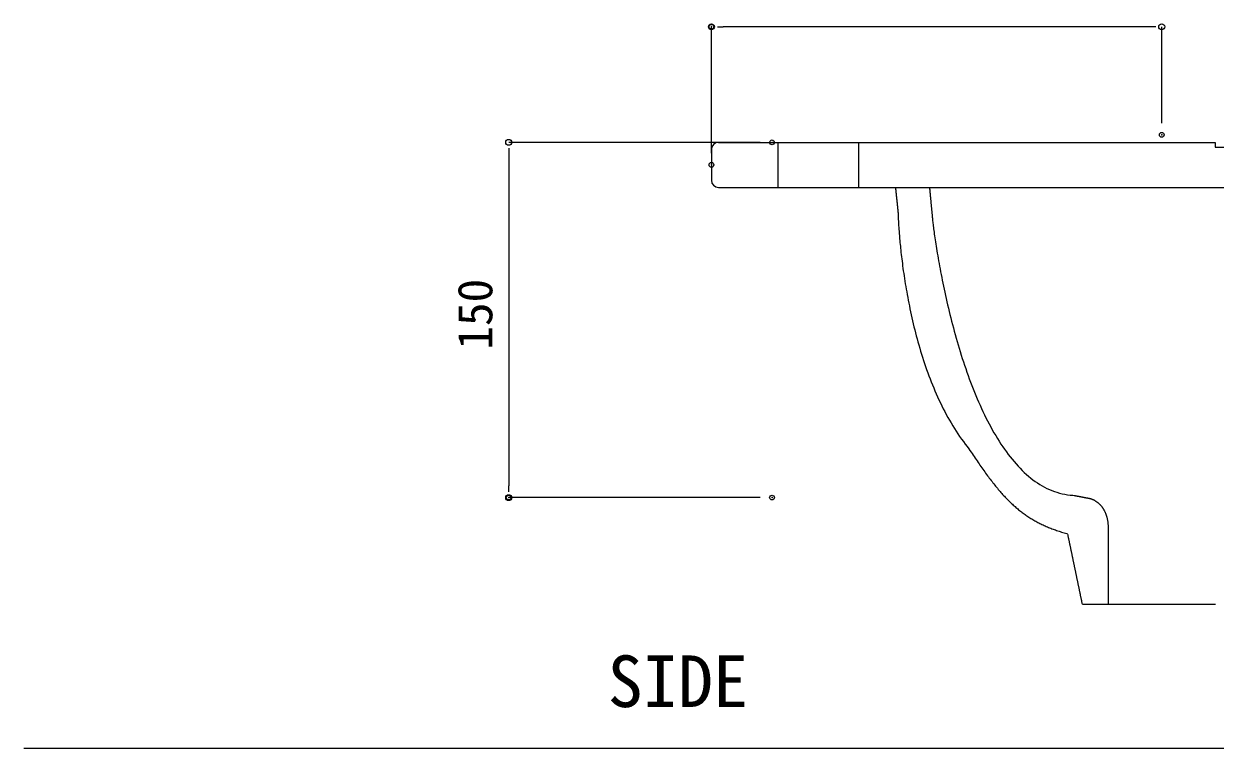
# Model space of a CAD drawing. Units: millimetres, scale not verified. Extents: x -1002 to 1010, y -687 to 676.
# Drawn here: x -1002 to -499, y -687 to -381 of the extents above; entities that cross this region are included whole.
import ezdxf
from ezdxf.enums import TextEntityAlignment as Align

# ---------------------------------------------------------------- set-up
doc = ezdxf.new("R2010")
doc.units = ezdxf.units.MM
doc.header["$LTSCALE"] = 5
doc.header["$PDMODE"] = 32
doc.header["$PDSIZE"] = 2
doc.layers.add('0-0', color=7, linetype='Continuous', lineweight=15)
doc.layers.add('F-0', color=7, linetype='Continuous', lineweight=15)
doc.styles.add('ＭＳ ゴシック', font='')
doc.styles.get('ＭＳ ゴシック').set_extended_font_data('MS Gothic')

# ---------------------------------------------------------------- blocks, each defined once
blk = doc.blocks.new('_DOT')
at = {"layer": '0-0'}
blk.add_line((-0.5, 0), (-1, 0), dxfattribs=at)
blk.add_circle((0, 0), 0.25, dxfattribs=at)
blk.add_circle((0, 0), 0.25, dxfattribs=at)

msp = doc.modelspace()

# ---------------------------------------------------------------- linework, layer by layer
at = {"layer": 'F-0'}
for p, q in [((-711.964, -435.781), (-711.964, -382.489)), ((-526.963, -382.489), (-706.964, -382.489)), ((-521.963, -423.116), (-521.963, -382.489)), ((-691.387, -431.281), (-797.507, -431.281)), ((-683.964, -431.281), (-683.964, -450.281)), ((-649.964, -431.281), (-649.964, -450.281)), ((-797.507, -436.281), (-797.507, -576.281)), ((-691.387, -581.281), (-797.507, -581.281)), ((-1002.086, -687.064), (1002.034, -687.064))]:
    msp.add_line(p, q, dxfattribs=at)
at = {"layer": 'F-0', "lineweight": 18}
for p, q in [((-708.964, -431.281), (-499.468, -431.281)), ((-711.964, -434.281), (-711.964, -447.281)), ((-708.964, -450.281), (-254.964, -450.281))]:
    msp.add_line(p, q, dxfattribs=at)
for points in [[(-519.468, -431.281), (-499.468, -431.281), (-499.468, -433.281), (-479.468, -433.281), (-479.468, -431.281), (-459.468, -431.281), (-459.468, -433.281), (-439.468, -433.281), (-439.468, -431.281), (-419.468, -431.281), (-419.468, -433.281), (-399.468, -433.281)], [(-634.298, -450.397), (-634.287, -450.531), (-634.275, -450.665), (-634.264, -450.8), (-634.252, -450.935), (-634.239, -451.071), (-634.227, -451.207), (-634.214, -451.343), (-634.202, -451.479), (-634.189, -451.616), (-634.176, -451.753), (-634.163, -451.89), (-634.149, -452.027), (-634.136, -452.165), (-634.122, -452.302), (-634.108, -452.44), (-634.094, -452.578), (-634.08, -452.716), (-634.066, -452.854), (-634.052, -452.993), (-634.037, -453.131), (-634.023, -453.269), (-634.008, -453.408), (-633.993, -453.546), (-633.979, -453.685), (-633.964, -453.824), (-633.949, -453.962), (-633.934, -454.101), (-633.919, -454.239), (-633.904, -454.377), (-633.889, -454.516), (-633.874, -454.654), (-633.859, -454.792), (-633.844, -454.93), (-633.829, -455.068), (-633.814, -455.205), (-633.798, -455.343), (-633.783, -455.48), (-633.768, -455.617), (-633.753, -455.754)], [(-619.964, -450.281), (-619.964, -450.282), (-619.964, -450.283), (-619.964, -450.284), (-619.964, -450.285), (-619.964, -450.287), (-619.963, -450.29), (-619.963, -450.293), (-619.963, -450.296), (-619.962, -450.3), (-619.962, -450.305), (-619.961, -450.31), (-619.961, -450.317), (-619.96, -450.324), (-619.959, -450.332), (-619.958, -450.341), (-619.958, -450.351), (-619.956, -450.362), (-619.955, -450.374), (-619.954, -450.388), (-619.953, -450.402), (-619.951, -450.418), (-619.95, -450.435), (-619.948, -450.453), (-619.946, -450.473), (-619.944, -450.495), (-619.942, -450.518), (-619.939, -450.542), (-619.937, -450.568), (-619.934, -450.596), (-619.931, -450.626), (-619.929, -450.657), (-619.925, -450.69), (-619.922, -450.725), (-619.919, -450.762), (-619.915, -450.801), (-619.911, -450.842), (-619.907, -450.885), (-619.903, -450.931), (-619.898, -450.978)], [(-619.898, -450.978), (-619.893, -451.028), (-619.888, -451.08), (-619.883, -451.134), (-619.878, -451.191), (-619.872, -451.251), (-619.866, -451.313), (-619.86, -451.377), (-619.854, -451.444), (-619.847, -451.514), (-619.84, -451.586), (-619.833, -451.662), (-619.826, -451.74), (-619.818, -451.821), (-619.81, -451.905), (-619.802, -451.992), (-619.793, -452.082), (-619.784, -452.175), (-619.775, -452.271), (-619.766, -452.371), (-619.756, -452.474), (-619.746, -452.58), (-619.736, -452.689), (-619.725, -452.802), (-619.714, -452.918), (-619.702, -453.038), (-619.691, -453.162), (-619.679, -453.289), (-619.666, -453.419), (-619.653, -453.554), (-619.64, -453.692), (-619.627, -453.834), (-619.613, -453.98), (-619.599, -454.13), (-619.584, -454.284), (-619.569, -454.442), (-619.554, -454.604), (-619.538, -454.771), (-619.522, -454.941), (-619.505, -455.116)], [(-633.753, -455.754), (-633.738, -455.89), (-633.723, -456.027), (-633.708, -456.163), (-633.693, -456.298), (-633.678, -456.434), (-633.664, -456.569), (-633.649, -456.704), (-633.634, -456.838), (-633.62, -456.972), (-633.605, -457.106), (-633.591, -457.239), (-633.576, -457.372), (-633.562, -457.504), (-633.548, -457.636), (-633.534, -457.768), (-633.52, -457.898), (-633.507, -458.029), (-633.493, -458.159), (-633.48, -458.288), (-633.467, -458.417), (-633.453, -458.546), (-633.441, -458.673), (-633.428, -458.8), (-633.415, -458.927), (-633.403, -459.053), (-633.391, -459.178), (-633.379, -459.303), (-633.367, -459.427), (-633.355, -459.55), (-633.344, -459.672), (-633.333, -459.794), (-633.322, -459.915), (-633.312, -460.035), (-633.301, -460.155), (-633.291, -460.273), (-633.281, -460.391), (-633.272, -460.508), (-633.262, -460.625), (-633.253, -460.74)], [(-619.505, -455.116), (-619.488, -455.295), (-619.471, -455.478), (-619.453, -455.666), (-619.435, -455.858), (-619.416, -456.055), (-619.397, -456.257), (-619.377, -456.463), (-619.357, -456.673), (-619.337, -456.889), (-619.316, -457.109), (-619.295, -457.334), (-619.273, -457.564), (-619.25, -457.799), (-619.228, -458.039), (-619.204, -458.284), (-619.181, -458.534), (-619.156, -458.789), (-619.132, -459.05), (-619.106, -459.316), (-619.081, -459.587), (-619.054, -459.863), (-619.028, -460.145), (-619, -460.432), (-618.973, -460.725), (-618.944, -461.023), (-618.915, -461.327), (-618.886, -461.637), (-618.856, -461.952), (-618.826, -462.274), (-618.794, -462.601), (-618.763, -462.934), (-618.731, -463.272), (-618.696, -463.628), (-618.656, -464.022), (-618.61, -464.455), (-618.557, -464.928), (-618.499, -465.438), (-618.434, -465.985), (-618.362, -466.568)], [(-633.253, -460.74), (-633.244, -460.855), (-633.236, -460.968), (-633.228, -461.081), (-633.22, -461.193), (-633.212, -461.304), (-633.205, -461.414), (-633.198, -461.522), (-633.191, -461.63), (-633.185, -461.737), (-633.179, -461.843), (-633.174, -461.948), (-633.169, -462.052), (-633.164, -462.155), (-633.159, -462.257), (-633.155, -462.357), (-633.151, -462.457), (-633.148, -462.555), (-633.145, -462.652), (-633.143, -462.749), (-633.141, -462.843), (-633.139, -462.937), (-633.138, -463.018), (-633.137, -463.042), (-633.135, -463.103), (-633.132, -463.201), (-633.127, -463.335), (-633.12, -463.505), (-633.112, -463.711), (-633.101, -463.95), (-633.088, -464.224), (-633.073, -464.532), (-633.056, -464.872), (-633.036, -465.245), (-633.013, -465.65), (-632.988, -466.086), (-632.959, -466.553), (-632.927, -467.05), (-632.892, -467.577), (-632.854, -468.133)], [(-618.362, -466.568), (-618.285, -467.188), (-618.2, -467.842), (-618.109, -468.53), (-618.012, -469.251), (-617.908, -470.006), (-617.796, -470.791), (-617.679, -471.608), (-617.554, -472.456), (-617.422, -473.333), (-617.283, -474.238), (-617.137, -475.172), (-616.984, -476.133), (-616.824, -477.12), (-616.656, -478.134), (-616.481, -479.172), (-616.298, -480.235), (-616.108, -481.321), (-615.91, -482.43), (-615.705, -483.56), (-615.491, -484.713), (-615.27, -485.885), (-615.041, -487.077), (-614.805, -488.289), (-614.56, -489.518), (-614.307, -490.765), (-614.046, -492.029), (-613.776, -493.308), (-613.499, -494.603), (-613.213, -495.912), (-612.918, -497.235), (-612.615, -498.57), (-612.304, -499.918), (-611.984, -501.278), (-611.655, -502.648), (-611.317, -504.027), (-610.971, -505.416), (-610.615, -506.814), (-610.251, -508.219), (-609.877, -509.63)], [(-632.854, -468.133), (-632.812, -468.717), (-632.766, -469.329), (-632.716, -469.969), (-632.662, -470.636), (-632.604, -471.328), (-632.542, -472.047), (-632.475, -472.791), (-632.404, -473.559), (-632.328, -474.352), (-632.247, -475.168), (-632.16, -476.007), (-632.069, -476.869), (-631.972, -477.752), (-631.87, -478.657), (-631.762, -479.582), (-631.649, -480.528), (-631.529, -481.493), (-631.404, -482.478), (-631.272, -483.481), (-631.133, -484.502), (-630.989, -485.54), (-630.837, -486.595), (-630.679, -487.667), (-630.514, -488.754), (-630.341, -489.856), (-630.162, -490.974), (-629.975, -492.105), (-629.78, -493.249), (-629.578, -494.407), (-629.368, -495.577), (-629.15, -496.759), (-628.924, -497.953), (-628.69, -499.157), (-628.447, -500.371), (-628.196, -501.595), (-627.936, -502.828), (-627.667, -504.069), (-627.389, -505.319), (-627.102, -506.576)], [(-627.102, -506.576), (-626.805, -507.839), (-626.5, -509.109), (-626.184, -510.385), (-625.859, -511.666), (-625.524, -512.952), (-625.179, -514.242), (-624.824, -515.535), (-624.459, -516.831), (-624.083, -518.13), (-623.696, -519.431), (-623.299, -520.732), (-622.891, -522.035), (-622.472, -523.338), (-622.041, -524.64), (-621.6, -525.942), (-621.146, -527.242), (-620.682, -528.54), (-620.205, -529.835), (-619.717, -531.127), (-619.216, -532.416), (-618.703, -533.7), (-618.178, -534.98), (-617.64, -536.254), (-617.09, -537.522), (-616.527, -538.784), (-615.951, -540.039), (-615.362, -541.286), (-614.76, -542.525), (-614.144, -543.756), (-613.515, -544.977), (-612.872, -546.188), (-612.215, -547.389), (-611.545, -548.579), (-610.86, -549.757), (-610.161, -550.924), (-609.448, -552.078), (-608.72, -553.219), (-607.977, -554.346), (-607.22, -555.459)], [(-609.877, -509.63), (-609.495, -511.048), (-609.103, -512.472), (-608.702, -513.899), (-608.292, -515.331), (-607.872, -516.766), (-607.443, -518.203), (-607.004, -519.641), (-606.556, -521.081), (-606.098, -522.52), (-605.63, -523.959), (-605.153, -525.396), (-604.665, -526.832), (-604.168, -528.264), (-603.661, -529.692), (-603.143, -531.116), (-602.616, -532.535), (-602.078, -533.947), (-601.53, -535.353), (-600.971, -536.752), (-600.402, -538.142), (-599.823, -539.523), (-599.233, -540.894), (-598.632, -542.255), (-598.021, -543.604), (-597.399, -544.942), (-596.766, -546.266), (-596.122, -547.577), (-595.467, -548.874), (-594.802, -550.156), (-594.125, -551.421), (-593.436, -552.671), (-592.737, -553.902), (-592.026, -555.116), (-591.304, -556.311), (-590.571, -557.486), (-589.826, -558.641), (-589.069, -559.775), (-588.301, -560.887), (-587.521, -561.976)], [(-607.22, -555.459), (-606.447, -556.557), (-605.66, -557.639), (-604.857, -558.706), (-604.039, -559.756), (-603.304, -560.701), (-602.865, -561.369), (-602.428, -562.029), (-601.996, -562.68), (-601.567, -563.323), (-601.141, -563.957), (-600.718, -564.584), (-600.299, -565.202), (-599.883, -565.812), (-599.469, -566.415), (-599.059, -567.009), (-598.651, -567.596), (-598.246, -568.175), (-597.844, -568.746), (-597.444, -569.309), (-597.047, -569.865), (-596.651, -570.414), (-596.258, -570.955), (-595.867, -571.489), (-595.478, -572.015), (-595.091, -572.534), (-594.706, -573.046), (-594.322, -573.551), (-593.94, -574.049), (-593.56, -574.54), (-593.181, -575.024), (-592.803, -575.501), (-592.426, -575.972), (-592.051, -576.436), (-591.676, -576.893), (-591.303, -577.343), (-590.93, -577.788), (-590.558, -578.225), (-590.187, -578.657), (-589.816, -579.082)], [(-587.521, -561.976), (-586.729, -563.042), (-585.925, -564.083), (-585.109, -565.1), (-584.281, -566.091), (-583.442, -567.056), (-582.59, -567.993), (-581.726, -568.903), (-580.849, -569.783), (-579.96, -570.635), (-579.059, -571.456), (-578.145, -572.246), (-577.219, -573.004), (-576.28, -573.73), (-575.329, -574.423), (-574.364, -575.082), (-573.387, -575.706), (-572.397, -576.294), (-571.394, -576.846), (-570.378, -577.361), (-569.349, -577.839), (-568.306, -578.278), (-567.251, -578.677), (-566.182, -579.037), (-565.1, -579.355), (-564.004, -579.632), (-562.895, -579.867), (-561.772, -580.059), (-560.635, -580.207), (-559.485, -580.31), (-558.911, -580.349), (-558.855, -580.359), (-558.799, -580.37), (-558.743, -580.381), (-558.686, -580.391), (-558.63, -580.402), (-558.574, -580.413), (-558.518, -580.423), (-558.462, -580.434), (-558.406, -580.445)], [(-589.816, -579.082), (-589.445, -579.501), (-589.075, -579.914), (-588.705, -580.32), (-588.335, -580.721), (-587.965, -581.116), (-587.595, -581.504), (-587.225, -581.888), (-586.854, -582.265), (-586.484, -582.636), (-586.112, -583.002), (-585.74, -583.363), (-585.368, -583.718), (-584.994, -584.068), (-584.62, -584.412), (-584.245, -584.751), (-583.869, -585.085), (-583.491, -585.413), (-583.113, -585.737), (-582.733, -586.056), (-582.351, -586.369), (-581.968, -586.678), (-581.583, -586.982), (-581.197, -587.281), (-580.808, -587.576), (-580.418, -587.866), (-580.026, -588.152), (-579.631, -588.433), (-579.234, -588.709), (-578.835, -588.982), (-578.434, -589.25), (-578.029, -589.514), (-577.623, -589.774), (-577.213, -590.029), (-576.801, -590.281), (-576.385, -590.529), (-575.967, -590.773), (-575.545, -591.013), (-575.121, -591.249), (-574.693, -591.482)], [(-558.406, -580.445), (-558.35, -580.455), (-558.294, -580.466), (-558.238, -580.477), (-558.182, -580.487), (-558.126, -580.498), (-558.07, -580.509), (-558.014, -580.519), (-557.958, -580.53), (-557.902, -580.541), (-557.846, -580.551), (-557.79, -580.562), (-557.733, -580.573), (-557.677, -580.584), (-557.621, -580.594), (-557.565, -580.605), (-557.509, -580.616), (-557.453, -580.626), (-557.397, -580.637), (-557.341, -580.648), (-557.285, -580.658), (-557.229, -580.669), (-557.173, -580.68), (-557.117, -580.69), (-557.061, -580.701), (-557.005, -580.712), (-556.949, -580.722), (-556.893, -580.733), (-556.836, -580.744), (-556.78, -580.754), (-556.724, -580.765), (-556.668, -580.776), (-556.612, -580.786), (-556.556, -580.797), (-556.5, -580.808), (-556.444, -580.818), (-556.388, -580.829), (-556.332, -580.84), (-556.276, -580.85), (-556.22, -580.861)], [(-556.22, -580.861), (-556.164, -580.872), (-556.108, -580.882), (-556.052, -580.893), (-555.996, -580.904), (-555.94, -580.914), (-555.883, -580.925), (-555.827, -580.936), (-555.771, -580.946), (-555.715, -580.957), (-555.659, -580.968), (-555.603, -580.978), (-555.547, -580.989), (-555.491, -581), (-555.435, -581.01), (-555.379, -581.021), (-555.323, -581.032), (-555.267, -581.042), (-555.211, -581.053), (-555.155, -581.064), (-555.099, -581.075), (-555.043, -581.085), (-554.987, -581.096), (-554.93, -581.107), (-554.874, -581.117), (-554.818, -581.128), (-554.762, -581.139), (-554.706, -581.149), (-554.65, -581.16), (-554.594, -581.171), (-554.538, -581.181), (-554.482, -581.192), (-554.426, -581.203), (-554.37, -581.213), (-554.314, -581.224), (-554.258, -581.235), (-554.202, -581.245), (-554.146, -581.256), (-554.09, -581.267), (-554.033, -581.277)], [(-554.033, -581.277), (-553.977, -581.288), (-553.921, -581.299), (-553.865, -581.309), (-553.809, -581.32), (-553.753, -581.331), (-553.697, -581.341), (-553.641, -581.352), (-553.585, -581.363), (-553.529, -581.373), (-553.473, -581.384), (-553.417, -581.395), (-553.361, -581.405), (-553.305, -581.416), (-553.249, -581.427), (-553.193, -581.437), (-553.137, -581.448), (-553.08, -581.459), (-553.024, -581.469), (-552.968, -581.48), (-552.912, -581.491), (-552.856, -581.501), (-552.8, -581.512), (-552.744, -581.523), (-552.688, -581.533), (-552.632, -581.544), (-552.576, -581.555), (-552.536, -581.562), (-552.533, -581.563), (-552.526, -581.564), (-552.516, -581.566), (-552.502, -581.569), (-552.484, -581.573), (-552.462, -581.577), (-552.438, -581.583), (-552.41, -581.589), (-552.378, -581.597), (-552.343, -581.605), (-552.306, -581.615), (-552.265, -581.626)], [(-552.265, -581.626), (-552.221, -581.638), (-552.174, -581.651), (-552.124, -581.665), (-552.071, -581.68), (-552.016, -581.697), (-551.958, -581.715), (-551.897, -581.735), (-551.834, -581.756), (-551.768, -581.778), (-551.7, -581.802), (-551.63, -581.828), (-551.558, -581.855), (-551.483, -581.883), (-551.406, -581.913), (-551.327, -581.945), (-551.246, -581.979), (-551.163, -582.014), (-551.078, -582.052), (-550.992, -582.091), (-550.904, -582.131), (-550.814, -582.174), (-550.723, -582.219), (-550.63, -582.266), (-550.536, -582.315), (-550.44, -582.365), (-550.344, -582.418), (-550.246, -582.473), (-550.146, -582.531), (-550.046, -582.59), (-549.945, -582.652), (-549.843, -582.716), (-549.74, -582.782), (-549.636, -582.851), (-549.532, -582.922), (-549.427, -582.996), (-549.321, -583.072), (-549.215, -583.15), (-549.108, -583.231), (-549.001, -583.315)], [(-549.001, -583.315), (-548.894, -583.401), (-548.786, -583.49), (-548.678, -583.582), (-548.571, -583.677), (-548.463, -583.774), (-548.355, -583.874), (-548.247, -583.977), (-548.14, -584.083), (-548.033, -584.191), (-547.926, -584.303), (-547.82, -584.418), (-547.714, -584.536), (-547.608, -584.657), (-547.504, -584.781), (-547.399, -584.908), (-547.296, -585.038), (-547.194, -585.172), (-547.092, -585.309), (-546.991, -585.449), (-546.892, -585.593), (-546.793, -585.74), (-546.696, -585.89), (-546.6, -586.044), (-546.505, -586.201), (-546.411, -586.362), (-546.319, -586.527), (-546.229, -586.695), (-546.14, -586.867), (-546.053, -587.042), (-545.968, -587.221), (-545.884, -587.404), (-545.802, -587.591), (-545.722, -587.782), (-545.645, -587.976), (-545.569, -588.175), (-545.495, -588.377), (-545.424, -588.584), (-545.355, -588.794), (-545.288, -589.009)], [(-574.693, -591.482), (-574.261, -591.711), (-573.826, -591.937), (-573.387, -592.159), (-572.945, -592.378), (-572.498, -592.594), (-572.048, -592.806), (-571.594, -593.015), (-571.135, -593.221), (-570.673, -593.424), (-570.206, -593.624), (-569.734, -593.822), (-569.259, -594.016), (-568.778, -594.207), (-568.293, -594.396), (-567.803, -594.582), (-567.308, -594.766), (-566.808, -594.947), (-566.302, -595.126), (-565.792, -595.302), (-565.276, -595.476), (-564.755, -595.648), (-564.229, -595.817), (-563.697, -595.985), (-563.159, -596.15), (-562.615, -596.314), (-562.065, -596.475), (-561.695, -596.687), (-561.633, -596.985), (-561.571, -597.282), (-561.509, -597.579), (-561.448, -597.877), (-561.386, -598.174), (-561.324, -598.472), (-561.262, -598.769), (-561.2, -599.066), (-561.138, -599.364), (-561.076, -599.661), (-561.014, -599.959), (-560.952, -600.256)], [(-545.288, -589.009), (-545.224, -589.228), (-545.162, -589.45), (-545.103, -589.677), (-545.046, -589.909), (-544.992, -590.144), (-544.941, -590.384), (-544.893, -590.628), (-544.848, -590.877), (-544.806, -591.13), (-544.766, -591.387), (-544.73, -591.649), (-544.697, -591.915), (-544.668, -592.187), (-544.642, -592.462), (-544.619, -592.742), (-544.599, -593.027), (-544.583, -593.317), (-544.571, -593.612), (-544.563, -593.911), (-544.558, -594.215), (-544.557, -594.524), (-544.56, -594.838), (-544.567, -595.157), (-544.577, -595.477), (-544.577, -595.738), (-544.577, -595.999), (-544.577, -596.26), (-544.577, -596.521), (-544.577, -596.782), (-544.577, -597.043), (-544.577, -597.304), (-544.577, -597.565), (-544.577, -597.826), (-544.577, -598.087), (-544.577, -598.348), (-544.577, -598.609), (-544.577, -598.87), (-544.577, -599.131), (-544.577, -599.392)], [(-560.952, -600.256), (-560.89, -600.554), (-560.828, -600.851), (-560.766, -601.148), (-560.704, -601.446), (-560.642, -601.743), (-560.58, -602.041), (-560.518, -602.338), (-560.456, -602.636), (-560.394, -602.933), (-560.332, -603.23), (-560.27, -603.528), (-560.208, -603.825), (-560.146, -604.123), (-560.084, -604.42), (-560.022, -604.718), (-559.96, -605.015), (-559.898, -605.312), (-559.837, -605.61), (-559.775, -605.907), (-559.713, -606.205), (-559.651, -606.502), (-559.589, -606.8), (-559.527, -607.097), (-559.465, -607.394), (-559.403, -607.692), (-559.341, -607.989), (-559.279, -608.287), (-559.217, -608.584), (-559.155, -608.882), (-559.093, -609.179), (-559.031, -609.476), (-558.969, -609.774), (-558.907, -610.071), (-558.845, -610.369), (-558.783, -610.666), (-558.721, -610.963), (-558.659, -611.261), (-558.597, -611.558), (-558.535, -611.856)], [(-544.577, -599.392), (-544.577, -599.653), (-544.577, -599.914), (-544.577, -600.176), (-544.577, -600.437), (-544.577, -600.698), (-544.577, -600.959), (-544.577, -601.22), (-544.577, -601.481), (-544.577, -601.742), (-544.577, -602.003), (-544.577, -602.264), (-544.577, -602.525), (-544.577, -602.786), (-544.577, -603.047), (-544.577, -603.308), (-544.577, -603.569), (-544.577, -603.83), (-544.577, -604.091), (-544.577, -604.352), (-544.577, -604.613), (-544.577, -604.874), (-544.577, -605.136), (-544.577, -605.397), (-544.577, -605.658), (-544.577, -605.919), (-544.577, -606.18), (-544.577, -606.441), (-544.577, -606.702), (-544.577, -606.963), (-544.577, -607.224), (-544.577, -607.485), (-544.577, -607.746), (-544.577, -608.007), (-544.577, -608.268), (-544.577, -608.529), (-544.577, -608.79), (-544.577, -609.051), (-544.577, -609.312), (-544.577, -609.573)], [(-558.535, -611.856), (-558.473, -612.153), (-558.411, -612.451), (-558.349, -612.748), (-558.287, -613.045), (-558.225, -613.343), (-558.164, -613.64), (-558.102, -613.938), (-558.04, -614.235), (-557.978, -614.533), (-557.916, -614.83), (-557.854, -615.127), (-557.792, -615.425), (-557.73, -615.722), (-557.668, -616.02), (-557.606, -616.317), (-557.544, -616.615), (-557.482, -616.912), (-557.42, -617.209), (-557.358, -617.507), (-557.296, -617.804), (-557.234, -618.102), (-557.172, -618.399), (-557.11, -618.697), (-557.048, -618.994), (-556.986, -619.291), (-556.924, -619.589), (-556.862, -619.886), (-556.8, -620.184), (-556.738, -620.481), (-556.676, -620.779), (-556.614, -621.076), (-556.553, -621.373), (-556.491, -621.671), (-556.429, -621.968), (-556.367, -622.266), (-556.305, -622.563), (-556.243, -622.86), (-556.181, -623.158), (-556.119, -623.455)], [(-544.577, -609.573), (-544.577, -609.834), (-544.577, -610.096), (-544.577, -610.357), (-544.577, -610.618), (-544.577, -610.879), (-544.577, -611.14), (-544.577, -611.401), (-544.577, -611.662), (-544.577, -611.923), (-544.577, -612.184), (-544.577, -612.445), (-544.577, -612.706), (-544.577, -612.967), (-544.577, -613.228), (-544.577, -613.489), (-544.577, -613.75), (-544.577, -614.011), (-544.577, -614.272), (-544.577, -614.533), (-544.577, -614.795), (-544.577, -615.056), (-544.577, -615.317), (-544.577, -615.578), (-544.577, -615.839), (-544.577, -616.1), (-544.577, -616.361), (-544.577, -616.622), (-544.577, -616.883), (-544.577, -617.144), (-544.577, -617.405), (-544.577, -617.666), (-544.577, -617.927), (-544.577, -618.188), (-544.577, -618.449), (-544.577, -618.71), (-544.577, -618.971), (-544.577, -619.232), (-544.577, -619.493), (-544.577, -619.755)], [(-544.577, -619.755), (-544.577, -620.016), (-544.577, -620.277), (-544.577, -620.538), (-544.577, -620.799), (-544.577, -621.06), (-544.577, -621.321), (-544.577, -621.582), (-544.577, -621.843), (-544.577, -622.104), (-544.577, -622.365), (-544.577, -622.626), (-544.577, -622.887), (-544.577, -623.148), (-544.577, -623.409), (-544.577, -623.67), (-544.577, -623.931), (-544.577, -624.192), (-544.577, -624.454), (-544.577, -624.715), (-544.577, -624.976), (-544.577, -625.237), (-544.577, -625.498), (-544.577, -625.759), (-544.577, -626.02), (-544.577, -626.281)], [(-556.119, -623.455), (-556.057, -623.753), (-555.995, -624.05), (-555.933, -624.348), (-555.871, -624.645), (-555.809, -624.942), (-555.747, -625.24), (-555.685, -625.537), (-555.623, -625.835), (-555.561, -626.132), (-555.189, -626.281), (-554.507, -626.281), (-553.825, -626.281), (-553.143, -626.281), (-552.46, -626.281), (-551.778, -626.281), (-551.096, -626.281), (-550.414, -626.281), (-549.732, -626.281), (-549.05, -626.281), (-548.367, -626.281), (-547.685, -626.281), (-547.003, -626.281), (-546.321, -626.281), (-545.639, -626.281), (-544.956, -626.281), (-544.274, -626.281), (-543.592, -626.281), (-542.91, -626.281), (-542.228, -626.281), (-541.546, -626.281), (-540.863, -626.281), (-540.181, -626.281), (-539.499, -626.281), (-538.817, -626.281), (-538.135, -626.281), (-537.453, -626.281), (-536.77, -626.281), (-536.088, -626.281), (-535.406, -626.281)], [(-535.406, -626.281), (-534.724, -626.281), (-534.042, -626.281), (-533.36, -626.281), (-532.677, -626.281), (-531.995, -626.281), (-531.313, -626.281), (-530.631, -626.281), (-529.949, -626.281), (-529.267, -626.281), (-528.584, -626.281), (-527.902, -626.281), (-527.22, -626.281), (-526.538, -626.281), (-525.856, -626.281), (-525.174, -626.281), (-524.491, -626.281), (-523.809, -626.281), (-523.127, -626.281), (-522.445, -626.281), (-521.763, -626.281), (-521.08, -626.281), (-520.398, -626.281), (-519.716, -626.281), (-519.034, -626.281), (-518.352, -626.281), (-517.67, -626.281), (-516.987, -626.281), (-516.305, -626.281), (-515.623, -626.281), (-514.941, -626.281), (-514.259, -626.281), (-513.577, -626.281), (-512.894, -626.281), (-512.212, -626.281), (-511.53, -626.281), (-510.848, -626.281), (-510.166, -626.281), (-509.484, -626.281), (-508.801, -626.281)], [(-508.801, -626.281), (-508.119, -626.281), (-507.437, -626.281), (-506.755, -626.281), (-506.073, -626.281), (-505.391, -626.281), (-504.708, -626.281), (-504.026, -626.281), (-503.344, -626.281), (-502.662, -626.281), (-501.98, -626.281), (-501.298, -626.281), (-500.615, -626.281), (-499.933, -626.281), (-499.251, -626.281)]]:
    msp.add_lwpolyline(points, dxfattribs=at)
for centre, start, end in [((-708.964, -434.281), 90, 180), ((-708.964, -447.281), 180, 270)]:
    msp.add_arc(centre, 3, start, end, dxfattribs=at)
at = {"layer": 'F-0'}
for p in [(-711.964, -382.489), (-521.963, -428.116), (-686.387, -431.281), (-711.964, -440.781), (-797.507, -581.281), (-686.387, -581.281)]:
    msp.add_point(p, dxfattribs=at)

# ---------------------------------------------------------------- block references
at = {"layer": 'F-0', "xscale": 5, "yscale": 5}
for p, rotation in [((-711.964, -382.489), 180), ((-797.507, -431.281), 90), ((-797.507, -581.281), 270)]:
    msp.add_blockref('_DOT', p, dxfattribs=dict(at, rotation=rotation))
msp.add_blockref('_DOT', (-521.963, -382.489), dxfattribs=at)

# ---------------------------------------------------------------- texts
at = {"layer": 'F-0', "style": 'ＭＳ ゴシック'}
msp.add_text('150', height=14.66, rotation=90, dxfattribs=at).set_placement((-800.007, -518.813), align=Align.BOTTOM_LEFT)
msp.add_text('SIDE', height=21.8, dxfattribs=at).set_placement((-755.753, -676.237), align=Align.BOTTOM_LEFT)

doc.saveas('drawing.dxf')
